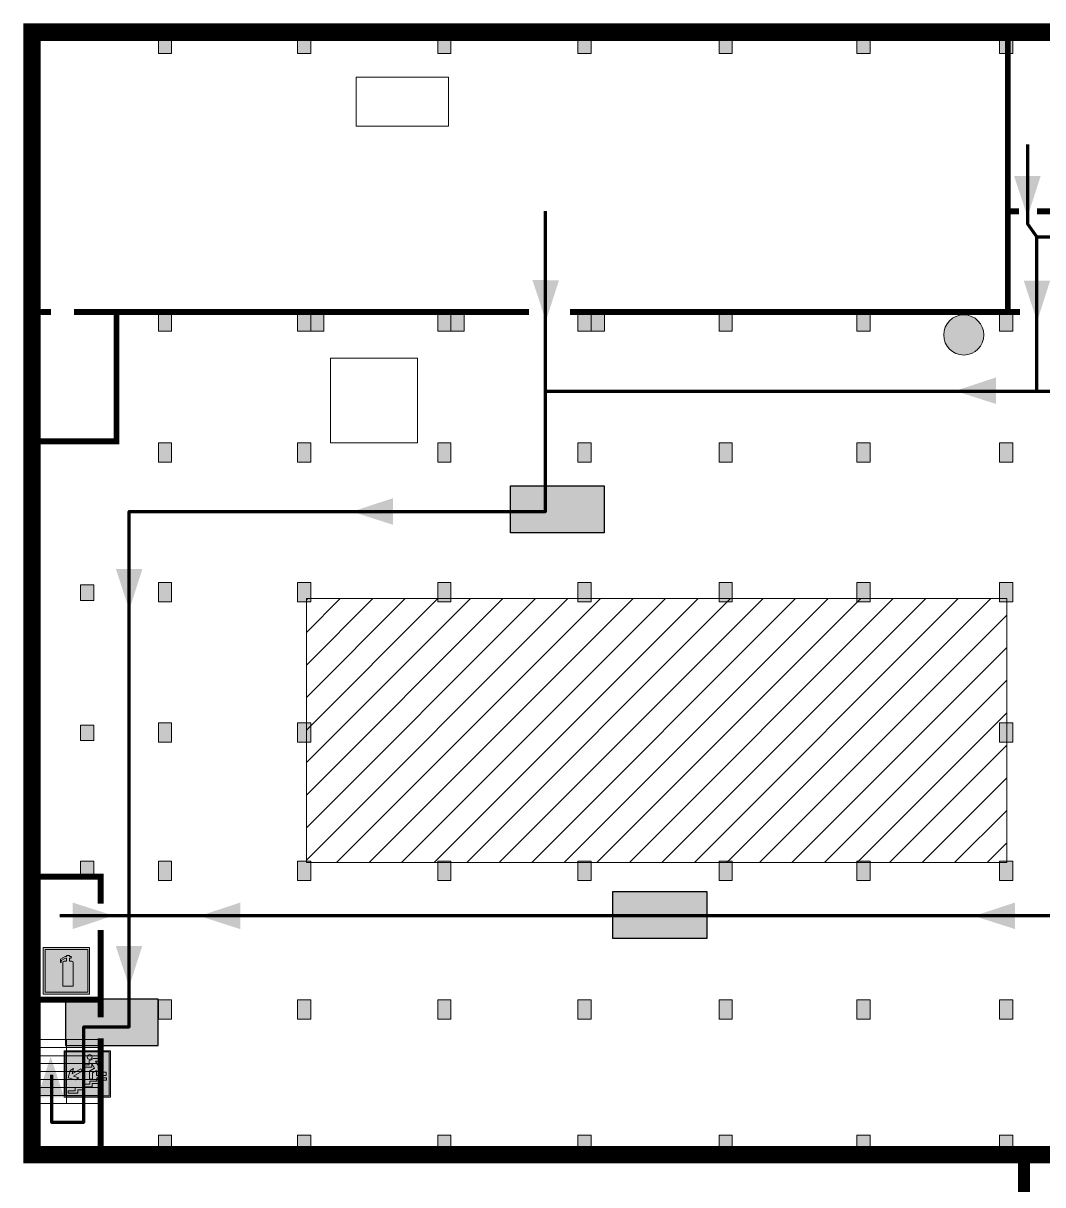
# Model space of a CAD drawing. Header units: millimetres. Extents: x 13810 to 67229, y 12374 to 21950.
# Drawn here: x 38865.2 to 39020, y 14690.6 to 14866.9 of the extents above; entities that cross this region are included whole.
import ezdxf

# ---------------------------------------------------------------- set-up
doc = ezdxf.new("R2010")
doc.units = ezdxf.units.MM
doc.layers.add('План_Штампы', color=7, linetype='Continuous')

# ---------------------------------------------------------------- blocks, each defined once
blk = doc.blocks.new('A$C7B4425F7')
at = {"true_color": 0xffffff}
blk.add_hatch(color=7, dxfattribs=at).paths.add_polyline_path([(0, 0), (-16, 0), (-16, -8), (0, -8)])
h = blk.add_hatch(color=126)
h.paths.add_polyline_path([(-0.2, -0.2), (-15.8, -0.2), (-15.8, -7.8), (-0.2, -7.8)])
h.paths.add_polyline_path([(-11.76, -2.03), (-11.76, -3.66), (-11.17, -3.66, -0.568275), (-11.17, -6.18), (-12.58, -6.18), (-12.58, -2.03)], flags=16)
h.paths.add_polyline_path([(-13.33, -4.12, -0.495768), (-13.59, -6.18), (-15.03, -6.18), (-15.03, -2.03), (-13.59, -2.03, -0.487973)], flags=16)
h.paths.add_polyline_path([(-10.25, -2.03), (-9.48, -2.03), (-9.48, -6.18), (-10.25, -6.18)], flags=16)
h.paths.add_polyline_path([(-13.84, -3.69), (-14.24, -3.69), (-14.24, -3.03), (-13.9, -3.03, -0.692621)], flags=0)
h.paths.add_polyline_path([(-9.15, -2.03), (-8.4, -2.03), (-8.04, -3.07), (-7.68, -2.03), (-6.93, -2.03), (-7.64, -4.1), (-6.93, -6.18), (-7.68, -6.18), (-8.04, -5.14), (-8.4, -6.18), (-9.15, -6.18), (-8.44, -4.1)], flags=16)
h.paths.add_polyline_path([(-11.76, -4.46), (-11.42, -4.46, -0.692621), (-11.36, -5.12), (-11.76, -5.12)], flags=0)
h.paths.add_polyline_path([(-13.9, -5.2), (-14.24, -5.2), (-14.24, -4.55), (-13.84, -4.55, -0.708038)], flags=0)
edge = h.paths.add_edge_path(flags=16)
edge.add_ellipse((-5.51, -4.08), major_axis=(0, 2.05), ratio=0.586184, start_angle=0, end_angle=360)
edge = h.paths.add_edge_path(flags=0)
edge.add_ellipse((-5.51, -4.08), major_axis=(0, 1.14), ratio=0.454828, start_angle=0, end_angle=360)
h.paths.add_polyline_path([(-4.13, -4.96, 0.377264), (-3.48, -4.52, 0.0555), (-3.16, -2.03), (-1.66, -2.03), (-1.66, -4.96), (-0.96, -4.96), (-0.96, -7.01), (-1.75, -7.01), (-1.75, -6.18), (-3.3, -6.18), (-3.3, -7.02), (-4.13, -7.02)], flags=16)
h.paths.add_polyline_path([(-2.73, -2.91), (-2.28, -2.91), (-2.28, -4.96), (-3.05, -4.96, 0.079136)], flags=0)
at = {"color": 126}
blk.add_lwpolyline([(-16, -8), (0, -8), (0, 0), (-16, 0)], close=True, dxfattribs=at)
blk = doc.blocks.new('вниз 3')
at = {"lineweight": 0, "true_color": 0xffffff}
h = blk.add_hatch(color=7, dxfattribs=at)
h.dxf.hatch_style = 1
h.paths.add_polyline_path([(40997.5, -4475.69), (40997.25, -4475.28), (40995.76, -4476.15), (40995.97, -4475.23), (40995.39, -4475.56), (40995.05, -4476.83), (40996.33, -4477.17), (40996.91, -4476.83), (40996, -4476.55)], flags=0)
h.paths.add_polyline_path([(40999.81, -4473.95), (41000.22, -4473.95), (41000.64, -4474.67), (41001.03, -4474.43), (41000.46, -4473.49), (41000.42, -4473.49), (40999.43, -4473.49), (40998.68, -4473.92), (40998.68, -4474.57), (40997.88, -4474.57), (40997.88, -4475), (40999.14, -4475), (40999.14, -4474.43), (40999.14, -4474.38), (40999.59, -4475.15), (40998.72, -4475.67), (40998.72, -4477.06), (40999.24, -4477.06), (40999.24, -4475.96), (40999.95, -4475.56), (40999.95, -4476.43), (41001.61, -4476.43), (41001.61, -4475.88), (41000.47, -4475.88), (41000.47, -4475.12)], flags=0)
h.paths.add_polyline_path([(40999.2, -4473.24, 1), (40998.35, -4473.24, 1)], flags=0)
h.paths.add_polyline_path([(41000.46, -4477.26), (41001.69, -4477.26), (41001.69, -4476.84), (41000.03, -4476.84), (41000.03, -4477.39), (40998.78, -4477.39), (40998.78, -4477.95), (40997.53, -4477.95), (40997.53, -4478.5), (40996.29, -4478.5), (40996.29, -4479.06), (40995.05, -4479.06), (40995.05, -4479.48), (40995.29, -4479.48), (40996.72, -4479.48), (40996.72, -4478.92), (40997.97, -4478.92), (40997.97, -4478.36), (40999.2, -4478.36), (40999.2, -4477.81), (41000.46, -4477.81)], flags=0)
h.paths.add_polyline_path([(41002.37, -4472.17), (40994.37, -4472.17), (40994.37, -4480.17), (41002.37, -4480.17)])
h.paths.add_polyline_path([(41002.16, -4479.96), (40994.57, -4479.96), (40994.57, -4472.37), (41002.16, -4472.37)], flags=16)
h.paths.add_polyline_path([(41001.61, -4475.88), (41001.61, -4476.43), (40999.95, -4476.43), (40999.95, -4475.56), (40999.24, -4475.96), (40999.24, -4477.06), (40998.72, -4477.06), (40998.72, -4475.67), (40999.59, -4475.15), (40999.14, -4474.38), (40999.14, -4474.43), (40999.14, -4475), (40997.88, -4475), (40997.88, -4474.57), (40998.68, -4474.57), (40998.68, -4473.92), (40999.43, -4473.49), (41000.42, -4473.49), (41000.46, -4473.49), (41001.03, -4474.43), (41000.64, -4474.67), (41000.22, -4473.95), (40999.81, -4473.95), (41000.47, -4475.12), (41000.47, -4475.88)], flags=0)
h.paths.add_polyline_path([(41001.69, -4476.84), (41001.69, -4477.26), (41000.46, -4477.26), (41000.46, -4477.81), (40999.2, -4477.81), (40999.2, -4478.36), (40997.97, -4478.36), (40997.97, -4478.92), (40996.72, -4478.92), (40996.72, -4479.48), (40995.05, -4479.48), (40995.05, -4479.06), (40996.29, -4479.06), (40996.29, -4478.5), (40997.53, -4478.5), (40997.53, -4477.95), (40998.78, -4477.95), (40998.78, -4477.39), (41000.03, -4477.39), (41000.03, -4476.84)], flags=0)
h.paths.add_polyline_path([(40998.35, -4473.24, -1), (40999.2, -4473.24, -1)], flags=0)
h.paths.add_polyline_path([(40997.5, -4475.69), (40996, -4476.55), (40996.91, -4476.83), (40996.33, -4477.17), (40995.05, -4476.83), (40995.39, -4475.56), (40995.97, -4475.23), (40995.76, -4476.15), (40997.25, -4475.28)], flags=0)
at = {"lineweight": 0}
h = blk.add_hatch(color=126, dxfattribs=at)
h.dxf.hatch_style = 1
h.paths.add_polyline_path([(41002.16, -4472.37), (40994.57, -4472.37), (40994.57, -4479.96), (41002.16, -4479.96)])
h.paths.add_polyline_path([(40995.97, -4475.23), (40995.76, -4476.15), (40997.25, -4475.28), (40997.5, -4475.69), (40996, -4476.55), (40996.91, -4476.83), (40996.33, -4477.17), (40995.05, -4476.83), (40995.39, -4475.56)], flags=16)
h.paths.add_polyline_path([(40997.88, -4474.57), (40998.68, -4474.57), (40998.68, -4473.92), (40999.43, -4473.49), (41000.42, -4473.49), (41000.46, -4473.49), (41001.03, -4474.43), (41000.64, -4474.67), (41000.22, -4473.95), (40999.81, -4473.95), (41000.47, -4475.12), (41000.47, -4475.88), (41001.61, -4475.88), (41001.61, -4476.43), (40999.95, -4476.43), (40999.95, -4475.56), (40999.24, -4475.96), (40999.24, -4477.06), (40998.72, -4477.06), (40998.72, -4475.67), (40999.59, -4475.15), (40999.14, -4474.38), (40999.14, -4474.43), (40999.14, -4475), (40997.88, -4475)], flags=16)
h.paths.add_polyline_path([(40998.35, -4473.24, -1), (40999.2, -4473.24, -1)], flags=16)
h.paths.add_polyline_path([(40997.53, -4477.95), (40998.78, -4477.95), (40998.78, -4477.39), (41000.03, -4477.39), (41000.03, -4476.84), (41001.69, -4476.84), (41001.69, -4477.26), (41000.46, -4477.26), (41000.46, -4477.81), (40999.2, -4477.81), (40999.2, -4478.36), (40997.97, -4478.36), (40997.97, -4478.92), (40996.72, -4478.92), (40996.72, -4479.48), (40995.05, -4479.48), (40995.05, -4479.06), (40996.29, -4479.06), (40996.29, -4478.5), (40997.53, -4478.5)], flags=16)
at = {"lineweight": 0, "true_color": 0xffffff}
h = blk.add_hatch(color=7, dxfattribs=at)
h.dxf.hatch_style = 1
h.paths.add_polyline_path([(40999.2, -4473.24, 1), (40998.35, -4473.24, 1)])
h.paths.add_polyline_path([(40999.81, -4473.95), (41000.22, -4473.95), (41000.64, -4474.67), (41001.03, -4474.43), (41000.46, -4473.49), (41000.42, -4473.49), (40999.43, -4473.49), (40998.68, -4473.92), (40998.68, -4474.57), (40997.88, -4474.57), (40997.88, -4475), (40999.14, -4475), (40999.14, -4474.43), (40999.14, -4474.38), (40999.59, -4475.15), (40998.72, -4475.67), (40998.72, -4477.06), (40999.24, -4477.06), (40999.24, -4475.96), (40999.95, -4475.56), (40999.95, -4476.43), (41001.61, -4476.43), (41001.61, -4475.88), (41000.47, -4475.88), (41000.47, -4475.12)])
h.paths.add_polyline_path([(40999.2, -4477.81), (41000.46, -4477.81), (41000.46, -4477.26), (41001.69, -4477.26), (41001.69, -4476.84), (41000.03, -4476.84), (41000.03, -4477.39), (40998.78, -4477.39), (40998.78, -4477.95), (40997.53, -4477.95), (40997.53, -4478.5), (40996.29, -4478.5), (40996.29, -4479.06), (40995.05, -4479.06), (40995.05, -4479.48), (40995.29, -4479.48), (40996.72, -4479.48), (40996.72, -4478.92), (40997.97, -4478.92), (40997.97, -4478.36), (40999.2, -4478.36)])
h.paths.add_polyline_path([(40997.5, -4475.69), (40997.25, -4475.28), (40995.76, -4476.15), (40995.97, -4475.23), (40995.39, -4475.56), (40995.05, -4476.83), (40996.33, -4477.17), (40996.91, -4476.83), (40996, -4476.55)])
at = {"color": 126, "lineweight": 0}
for points in [[(40994.37, -4472.17), (41002.37, -4472.17), (41002.37, -4480.17), (40994.37, -4480.17)], [(40994.57, -4472.37), (41002.16, -4472.37), (41002.16, -4479.96), (40994.57, -4479.96)]]:
    blk.add_lwpolyline(points, close=True, dxfattribs=at)
for points in [[(40999.14, -4474.43), (40999.14, -4475), (40997.88, -4475), (40997.88, -4474.57), (40998.68, -4474.57), (40998.68, -4473.92), (40999.43, -4473.49), (41000.42, -4473.49), (41000.46, -4473.49), (41001.03, -4474.43), (41000.64, -4474.67), (41000.22, -4473.95), (40999.81, -4473.95), (41000.47, -4475.12), (41000.47, -4475.88), (41001.61, -4475.88), (41001.61, -4476.43), (40999.95, -4476.43), (40999.95, -4475.56), (40999.24, -4475.96), (40999.24, -4477.06), (40998.72, -4477.06), (40998.72, -4475.67), (40999.59, -4475.15), (40999.14, -4474.38), (40999.14, -4474.43)], [(40995.05, -4476.83), (40995.39, -4475.56), (40995.97, -4475.23), (40995.76, -4476.15), (40997.25, -4475.28), (40997.5, -4475.69), (40996, -4476.55), (40996.91, -4476.83), (40996.33, -4477.17), (40995.05, -4476.83)], [(40995.29, -4479.48), (40995.05, -4479.48), (40995.05, -4479.06), (40996.29, -4479.06), (40996.29, -4478.5), (40997.53, -4478.5), (40997.53, -4477.95), (40998.78, -4477.95), (40998.78, -4477.39), (41000.03, -4477.39), (41000.03, -4476.84), (41001.69, -4476.84), (41001.69, -4477.26), (41000.46, -4477.26), (41000.46, -4477.81), (40999.2, -4477.81), (40999.2, -4478.36), (40997.97, -4478.36), (40997.97, -4478.92), (40996.72, -4478.92), (40996.72, -4479.48), (40995.05, -4479.48)]]:
    blk.add_lwpolyline(points, dxfattribs=at)
blk.add_circle((40998.77, -4473.24), 0.426, dxfattribs=at)
blk = doc.blocks.new('A$C32E8229D')
at = {"true_color": 0xffffff}
blk.add_hatch(color=7, dxfattribs=at).paths.add_polyline_path([(0, 0), (0, -8), (16, -8), (16, 0)])
h = blk.add_hatch(color=126)
h.paths.add_polyline_path([(0.2, -0.2), (15.8, -0.2), (15.8, -7.8), (0.2, -7.8)])
h.paths.add_polyline_path([(13.49, -2.05), (12.08, -2.05), (11.37, -2.63, 0.162397), (11.29, -2.84), (11.29, -3.63), (10.35, -3.63), (10.35, -4.05), (11.68, -4.05), (11.68, -3.48), (12.26, -4.28), (11.29, -5.1), (11.29, -6.78), (11.85, -6.78), (11.85, -5.44), (12.8, -4.64), (12.8, -5.94), (14.46, -5.94), (14.46, -5.39), (13.45, -5.39), (13.45, -3.97), (12.46, -2.59), (13.15, -2.59), (13.69, -3.34), (14.18, -3)], flags=16)
h.paths.add_polyline_path([(10.74, -1.82, 1), (11.8, -1.82, 1)], flags=16)
h.paths.add_polyline_path([(9.39, -3.59), (5.99, -3.59), (6.56, -3.03), (5.91, -3.03), (5.1, -3.83), (5.91, -4.64), (6.56, -4.64), (5.99, -4.09), (9.39, -4.09)], flags=16)
h.paths.add_polyline_path([(4.29, -1.08), (1.72, -1.08), (1.72, -6.6), (4.29, -6.6)], flags=16)
at = {"color": 126}
blk.add_lwpolyline([(16, -8), (0, -8), (0, 0), (16, 0)], close=True, dxfattribs=at)
blk = doc.blocks.new('A$C3AD82952')
at = {"true_color": 0xf5f5ff}
h = blk.add_hatch(color=7, dxfattribs=at)
h.dxf.hatch_style = 1
h.paths.add_polyline_path([(8.21, 8.73, 0.414214), (7.89, 9.05), (7.22, 9.05), (7.22, 9.92), (7.59, 9.92, 1), (7.57, 10.36), (7.22, 10.36), (7.22, 10.6), (6.43, 10.6), (6.43, 10.36), (6.01, 10.36), (4.74, 9.59), (4.74, 8.69), (4.98, 8.73), (4.98, 9.26), (6.12, 9.91), (6.43, 9.91), (6.43, 9.05), (5.76, 9.05, 0.414214), (5.44, 8.73), (5.44, 2.2), (8.21, 2.2)], flags=0)
h.paths.add_polyline_path([(12.8, 12.8), (0, 12.8), (0, 0), (12.8, 0)])
h.paths.add_polyline_path([(0.51, 12.29), (12.29, 12.29), (12.29, 0.51), (0.51, 0.51)], flags=16)
h.paths.add_polyline_path([(4.74, 9.59), (6.01, 10.36), (6.43, 10.36), (6.43, 10.6), (7.22, 10.6), (7.22, 10.36), (7.59, 10.36, -0.94586), (7.59, 9.92), (7.22, 9.92), (7.22, 9.05), (7.89, 9.05, -0.414214), (8.21, 8.73), (8.21, 2.2), (5.44, 2.2), (5.44, 8.73, -0.414214), (5.76, 9.05), (6.43, 9.05), (6.43, 9.91), (6.12, 9.91), (4.98, 9.26), (4.98, 8.73), (4.74, 8.69)], flags=0)
h = blk.add_hatch(color=242)
h.dxf.hatch_style = 1
h.paths.add_polyline_path([(12.29, 12.29), (0.51, 12.29), (0.51, 0.51), (12.29, 0.51)])
h.paths.add_polyline_path([(4.74, 8.69), (4.74, 9.59), (6.01, 10.36), (6.43, 10.36), (6.43, 10.6), (7.22, 10.6), (7.22, 10.36), (7.59, 10.36, -0.94586), (7.59, 9.92), (7.22, 9.92), (7.22, 9.05), (7.89, 9.05, -0.414214), (8.21, 8.73), (8.21, 2.2), (5.44, 2.2), (5.44, 8.73, -0.414214), (5.76, 9.05), (6.43, 9.05), (6.43, 9.91), (6.12, 9.91), (4.98, 9.26), (4.98, 8.73)], flags=16)
h = blk.add_hatch(color=7, dxfattribs=at)
h.dxf.hatch_style = 1
h.paths.add_polyline_path([(8.21, 8.73, 0.414214), (7.89, 9.05), (7.22, 9.05), (7.22, 9.92), (7.59, 9.92, 1), (7.57, 10.36), (7.22, 10.36), (7.22, 10.6), (6.43, 10.6), (6.43, 10.36), (6.01, 10.36), (4.74, 9.59), (4.74, 8.69), (4.98, 8.73), (4.98, 9.26), (6.12, 9.91), (6.43, 9.91), (6.43, 9.05), (5.76, 9.05, 0.414214), (5.44, 8.73), (5.44, 2.2), (8.21, 2.2)])
at = {"color": 242, "lineweight": 5}
for p, q in [((0, 0), (0, 12.8)), ((0, 12.8), (12.8, 12.8)), ((6.01, 10.36), (4.74, 9.59)), ((4.98, 9.26), (6.12, 9.91)), ((6.01, 10.36), (6.43, 10.36)), ((6.12, 9.91), (6.43, 9.91)), ((7.22, 10.6), (6.43, 10.6)), ((6.43, 10.6), (6.43, 10.36)), ((6.43, 9.91), (6.43, 9.05)), ((7.22, 10.36), (7.22, 10.6)), ((7.59, 10.36), (7.22, 10.36)), ((7.22, 9.05), (7.22, 9.92)), ((7.59, 9.92), (7.22, 9.92)), ((12.8, 0), (12.8, 12.8)), ((4.74, 9.59), (4.74, 8.69)), ((4.74, 8.69), (4.98, 8.73)), ((4.98, 8.73), (4.98, 9.26)), ((5.44, 2.2), (5.44, 8.73)), ((5.76, 9.05), (6.43, 9.05)), ((7.89, 9.05), (7.22, 9.05)), ((8.21, 2.2), (8.21, 8.73)), ((0, 0), (12.8, 0)), ((5.44, 2.2), (8.21, 2.2))]:
    blk.add_line(p, q, dxfattribs=at)
blk.add_lwpolyline([(0.51, 12.29), (12.29, 12.29), (12.29, 0.51), (0.51, 0.51)], close=True, dxfattribs=at)
for centre, radius, start, end in [((7.58, 10.14), 0.223, 273.1875, 86.8125), ((5.76, 8.73), 0.32, 90, 180), ((7.89, 8.73), 0.32, 0, 90)]:
    blk.add_arc(centre, radius, start, end, dxfattribs=at)
blk = doc.blocks.new('A$C7B8C2D5B')
at = {"lineweight": 0}
h = blk.add_hatch(color=5, dxfattribs=at)
h.dxf.hatch_style = 1
h.paths.add_polyline_path([(1.4, -3.02, 1), (-2.11, -3.02, 1)])
at = {"color": 5, "lineweight": 0}
blk.add_circle((-0.36, -3.02), 1.75, dxfattribs=at)

msp = doc.modelspace()

# ---------------------------------------------------------------- hatches: boundary and pattern name
at = {"lineweight": 0}
h = msp.add_hatch(color=256, dxfattribs=at)
h.dxf.hatch_style = 1
h.paths.add_polyline_path([(38885.69, 14862.3), (38887.69, 14862.3), (38887.69, 14865.25), (38885.69, 14865.25)])
h = msp.add_hatch(color=256, dxfattribs=at)
h.dxf.hatch_style = 1
h.paths.add_polyline_path([(38906.81, 14862.3), (38908.81, 14862.3), (38908.81, 14865.25), (38906.81, 14865.25)])
h = msp.add_hatch(color=256, dxfattribs=at)
h.dxf.hatch_style = 1
h.paths.add_polyline_path([(38928.1, 14862.3), (38930.1, 14862.3), (38930.1, 14865.25), (38928.1, 14865.25)])
h = msp.add_hatch(color=256, dxfattribs=at)
h.dxf.hatch_style = 1
h.paths.add_polyline_path([(38949.39, 14862.3), (38951.39, 14862.3), (38951.39, 14865.25), (38949.39, 14865.25)])
h = msp.add_hatch(color=256, dxfattribs=at)
h.dxf.hatch_style = 1
h.paths.add_polyline_path([(38970.82, 14862.3), (38972.82, 14862.3), (38972.82, 14865.25), (38970.82, 14865.25)])
h = msp.add_hatch(color=256, dxfattribs=at)
h.dxf.hatch_style = 1
h.paths.add_polyline_path([(38991.73, 14862.3), (38993.73, 14862.3), (38993.73, 14865.25), (38991.73, 14865.25)])
h = msp.add_hatch(color=256, dxfattribs=at)
h.dxf.hatch_style = 1
h.paths.add_polyline_path([(39013.39, 14862.3), (39015.39, 14862.3), (39015.39, 14865.25), (39013.39, 14865.25)])
h = msp.add_hatch(color=256, dxfattribs=at)
h.dxf.hatch_style = 1
h.paths.add_polyline_path([(38885.69, 14820.16), (38887.69, 14820.16), (38887.69, 14823.11), (38885.69, 14823.11)])
h = msp.add_hatch(color=256, dxfattribs=at)
h.dxf.hatch_style = 1
h.paths.add_polyline_path([(38906.81, 14820.16), (38908.81, 14820.16), (38908.81, 14823.11), (38906.81, 14823.11)])
h = msp.add_hatch(color=256, dxfattribs=at)
h.dxf.hatch_style = 1
h.paths.add_polyline_path([(38908.81, 14820.16), (38910.81, 14820.16), (38910.81, 14823.11), (38908.81, 14823.11)])
h = msp.add_hatch(color=256, dxfattribs=at)
h.dxf.hatch_style = 1
h.paths.add_polyline_path([(38928.1, 14820.16), (38930.1, 14820.16), (38930.1, 14823.11), (38928.1, 14823.11)])
h = msp.add_hatch(color=256, dxfattribs=at)
h.dxf.hatch_style = 1
h.paths.add_polyline_path([(38930.1, 14820.16), (38932.1, 14820.16), (38932.1, 14823.11), (38930.1, 14823.11)])
h = msp.add_hatch(color=256, dxfattribs=at)
h.dxf.hatch_style = 1
h.paths.add_polyline_path([(38949.39, 14820.16), (38951.39, 14820.16), (38951.39, 14823.11), (38949.39, 14823.11)])
h = msp.add_hatch(color=256, dxfattribs=at)
h.dxf.hatch_style = 1
h.paths.add_polyline_path([(38951.39, 14820.16), (38953.39, 14820.16), (38953.39, 14823.11), (38951.39, 14823.11)])
h = msp.add_hatch(color=256, dxfattribs=at)
h.dxf.hatch_style = 1
h.paths.add_polyline_path([(38970.82, 14820.16), (38972.82, 14820.16), (38972.82, 14823.11), (38970.82, 14823.11)])
h = msp.add_hatch(color=256, dxfattribs=at)
h.dxf.hatch_style = 1
h.paths.add_polyline_path([(38991.73, 14820.16), (38993.73, 14820.16), (38993.73, 14823.11), (38991.73, 14823.11)])
h = msp.add_hatch(color=256, dxfattribs=at)
h.dxf.hatch_style = 1
h.paths.add_polyline_path([(39013.39, 14820.16), (39015.39, 14820.16), (39015.39, 14823.11), (39013.39, 14823.11)])
h = msp.add_hatch(color=256, dxfattribs=at)
h.dxf.hatch_style = 1
h.paths.add_polyline_path([(38885.69, 14800.28), (38887.69, 14800.28), (38887.69, 14803.23), (38885.69, 14803.23)])
h = msp.add_hatch(color=256, dxfattribs=at)
h.dxf.hatch_style = 1
h.paths.add_polyline_path([(38906.81, 14800.28), (38908.81, 14800.28), (38908.81, 14803.23), (38906.81, 14803.23)])
h = msp.add_hatch(color=256, dxfattribs=at)
h.dxf.hatch_style = 1
h.paths.add_polyline_path([(38928.1, 14800.28), (38930.1, 14800.28), (38930.1, 14803.23), (38928.1, 14803.23)])
h = msp.add_hatch(color=256, dxfattribs=at)
h.dxf.hatch_style = 1
h.paths.add_polyline_path([(38949.39, 14800.28), (38951.39, 14800.28), (38951.39, 14803.23), (38949.39, 14803.23)])
h = msp.add_hatch(color=256, dxfattribs=at)
h.dxf.hatch_style = 1
h.paths.add_polyline_path([(38970.82, 14800.28), (38972.82, 14800.28), (38972.82, 14803.23), (38970.82, 14803.23)])
h = msp.add_hatch(color=256, dxfattribs=at)
h.dxf.hatch_style = 1
h.paths.add_polyline_path([(38991.73, 14800.28), (38993.73, 14800.28), (38993.73, 14803.23), (38991.73, 14803.23)])
h = msp.add_hatch(color=256, dxfattribs=at)
h.dxf.hatch_style = 1
h.paths.add_polyline_path([(39013.39, 14800.28), (39015.39, 14800.28), (39015.39, 14803.23), (39013.39, 14803.23)])
h = msp.add_hatch(color=256, dxfattribs=at)
h.dxf.hatch_style = 1
h.paths.add_polyline_path([(38873.88, 14779.28), (38875.88, 14779.28), (38875.88, 14781.65), (38873.88, 14781.65)])
h = msp.add_hatch(color=256, dxfattribs=at)
h.dxf.hatch_style = 1
h.paths.add_polyline_path([(38885.69, 14779.07), (38887.69, 14779.07), (38887.69, 14782.01), (38885.69, 14782.01)])
h = msp.add_hatch(color=256, dxfattribs=at)
h.dxf.hatch_style = 1
h.paths.add_polyline_path([(38906.81, 14779.07), (38908.81, 14779.07), (38908.81, 14782.01), (38906.81, 14782.01)])
h = msp.add_hatch(color=256, dxfattribs=at)
h.dxf.hatch_style = 1
h.paths.add_polyline_path([(38928.1, 14779.07), (38930.1, 14779.07), (38930.1, 14782.01), (38928.1, 14782.01)])
h = msp.add_hatch(color=256, dxfattribs=at)
h.dxf.hatch_style = 1
h.paths.add_polyline_path([(38949.39, 14779.07), (38951.39, 14779.07), (38951.39, 14782.01), (38949.39, 14782.01)])
h = msp.add_hatch(color=256, dxfattribs=at)
h.dxf.hatch_style = 1
h.paths.add_polyline_path([(38970.82, 14779.07), (38972.82, 14779.07), (38972.82, 14782.01), (38970.82, 14782.01)])
h = msp.add_hatch(color=256, dxfattribs=at)
h.dxf.hatch_style = 1
h.paths.add_polyline_path([(38991.73, 14779.07), (38993.73, 14779.07), (38993.73, 14782.01), (38991.73, 14782.01)])
h = msp.add_hatch(color=256, dxfattribs=at)
h.dxf.hatch_style = 1
h.paths.add_polyline_path([(39013.39, 14779.07), (39015.39, 14779.07), (39015.39, 14782.01), (39013.39, 14782.01)])
at = {"lineweight": 0, "true_color": 0x000000}
h = msp.add_hatch(dxfattribs=at)
h.set_pattern_fill('ANSI31', color=18, scale=1.1)
h.set_pattern_definition([(45, (-4631.758, -879.0884), (-2.46957043, 2.46957043), [])])
h.paths.add_polyline_path([(39014.51, 14739.5), (39014.51, 14779.57), (38908.15, 14779.57), (38908.15, 14739.5)])
h.paths.add_polyline_path([(39140.7, 14739.5), (39140.7, 14779.57), (39057.75, 14779.57), (39057.75, 14739.5)])
h.paths.add_polyline_path([(39162.4, 14739.5), (39183.27, 14739.5), (39183.27, 14779.57), (39162.4, 14779.57)])
at = {"lineweight": 0}
h = msp.add_hatch(color=256, dxfattribs=at)
h.dxf.hatch_style = 1
h.paths.add_polyline_path([(38873.88, 14758.02), (38875.88, 14758.02), (38875.88, 14760.38), (38873.88, 14760.38)])
h = msp.add_hatch(color=256, dxfattribs=at)
h.dxf.hatch_style = 1
h.paths.add_polyline_path([(38885.69, 14757.77), (38887.69, 14757.77), (38887.69, 14760.71), (38885.69, 14760.71)])
h = msp.add_hatch(color=256, dxfattribs=at)
h.dxf.hatch_style = 1
h.paths.add_polyline_path([(38906.81, 14757.77), (38908.81, 14757.77), (38908.81, 14760.71), (38906.81, 14760.71)])
h = msp.add_hatch(color=256, dxfattribs=at)
h.dxf.hatch_style = 1
h.paths.add_polyline_path([(39013.39, 14757.77), (39015.39, 14757.77), (39015.39, 14760.71), (39013.39, 14760.71)])
h = msp.add_hatch(color=256, dxfattribs=at)
h.dxf.hatch_style = 1
h.paths.add_polyline_path([(38873.88, 14737.38), (38875.88, 14737.38), (38875.88, 14739.74), (38873.88, 14739.74)])
h = msp.add_hatch(color=256, dxfattribs=at)
h.dxf.hatch_style = 1
h.paths.add_polyline_path([(38885.69, 14736.79), (38887.69, 14736.79), (38887.69, 14739.73), (38885.69, 14739.73)])
h = msp.add_hatch(color=256, dxfattribs=at)
h.dxf.hatch_style = 1
h.paths.add_polyline_path([(38906.81, 14736.79), (38908.81, 14736.79), (38908.81, 14739.73), (38906.81, 14739.73)])
h = msp.add_hatch(color=256, dxfattribs=at)
h.dxf.hatch_style = 1
h.paths.add_polyline_path([(38928.1, 14736.79), (38930.1, 14736.79), (38930.1, 14739.73), (38928.1, 14739.73)])
h = msp.add_hatch(color=256, dxfattribs=at)
h.dxf.hatch_style = 1
h.paths.add_polyline_path([(38949.39, 14736.79), (38951.39, 14736.79), (38951.39, 14739.73), (38949.39, 14739.73)])
h = msp.add_hatch(color=256, dxfattribs=at)
h.dxf.hatch_style = 1
h.paths.add_polyline_path([(38970.82, 14736.79), (38972.82, 14736.79), (38972.82, 14739.73), (38970.82, 14739.73)])
h = msp.add_hatch(color=256, dxfattribs=at)
h.dxf.hatch_style = 1
h.paths.add_polyline_path([(38991.73, 14736.79), (38993.73, 14736.79), (38993.73, 14739.73), (38991.73, 14739.73)])
h = msp.add_hatch(color=256, dxfattribs=at)
h.dxf.hatch_style = 1
h.paths.add_polyline_path([(39013.39, 14736.79), (39015.39, 14736.79), (39015.39, 14739.73), (39013.39, 14739.73)])
h = msp.add_hatch(color=256, dxfattribs=at)
h.dxf.hatch_style = 1
h.paths.add_polyline_path([(38885.69, 14715.74), (38887.69, 14715.74), (38887.69, 14718.69), (38885.69, 14718.69)])
h = msp.add_hatch(color=256, dxfattribs=at)
h.dxf.hatch_style = 1
h.paths.add_polyline_path([(38906.81, 14715.74), (38908.81, 14715.74), (38908.81, 14718.69), (38906.81, 14718.69)])
h = msp.add_hatch(color=256, dxfattribs=at)
h.dxf.hatch_style = 1
h.paths.add_polyline_path([(38928.1, 14715.74), (38930.1, 14715.74), (38930.1, 14718.69), (38928.1, 14718.69)])
h = msp.add_hatch(color=256, dxfattribs=at)
h.dxf.hatch_style = 1
h.paths.add_polyline_path([(38949.39, 14715.74), (38951.39, 14715.74), (38951.39, 14718.69), (38949.39, 14718.69)])
h = msp.add_hatch(color=256, dxfattribs=at)
h.dxf.hatch_style = 1
h.paths.add_polyline_path([(38970.82, 14715.74), (38972.82, 14715.74), (38972.82, 14718.69), (38970.82, 14718.69)])
h = msp.add_hatch(color=256, dxfattribs=at)
h.dxf.hatch_style = 1
h.paths.add_polyline_path([(38991.73, 14715.74), (38993.73, 14715.74), (38993.73, 14718.69), (38991.73, 14718.69)])
h = msp.add_hatch(color=256, dxfattribs=at)
h.dxf.hatch_style = 1
h.paths.add_polyline_path([(39013.39, 14715.74), (39015.39, 14715.74), (39015.39, 14718.69), (39013.39, 14718.69)])
h = msp.add_hatch(color=256, dxfattribs=at)
h.dxf.hatch_style = 1
h.paths.add_polyline_path([(38885.69, 14695.17), (38887.69, 14695.17), (38887.69, 14698.11), (38885.69, 14698.11)])
h = msp.add_hatch(color=256, dxfattribs=at)
h.dxf.hatch_style = 1
h.paths.add_polyline_path([(38906.81, 14695.17), (38908.81, 14695.17), (38908.81, 14698.11), (38906.81, 14698.11)])
h = msp.add_hatch(color=256, dxfattribs=at)
h.dxf.hatch_style = 1
h.paths.add_polyline_path([(38928.1, 14695.17), (38930.1, 14695.17), (38930.1, 14698.11), (38928.1, 14698.11)])
h = msp.add_hatch(color=256, dxfattribs=at)
h.dxf.hatch_style = 1
h.paths.add_polyline_path([(38949.39, 14695.17), (38951.39, 14695.17), (38951.39, 14698.11), (38949.39, 14698.11)])
h = msp.add_hatch(color=256, dxfattribs=at)
h.dxf.hatch_style = 1
h.paths.add_polyline_path([(38970.82, 14695.17), (38972.82, 14695.17), (38972.82, 14698.11), (38970.82, 14698.11)])
h = msp.add_hatch(color=256, dxfattribs=at)
h.dxf.hatch_style = 1
h.paths.add_polyline_path([(38991.73, 14695.17), (38993.73, 14695.17), (38993.73, 14698.11), (38991.73, 14698.11)])
h = msp.add_hatch(color=256, dxfattribs=at)
h.dxf.hatch_style = 1
h.paths.add_polyline_path([(39013.39, 14695.17), (39015.39, 14695.17), (39015.39, 14698.11), (39013.39, 14698.11)])

# ---------------------------------------------------------------- linework, layer by layer
for points, const_width in [([(39021.09, 14695.17), (38866.5, 14695.17), (38866.5, 14865.56), (39040.02, 14865.56)], 2.67), ([(39014.65, 14823.07), (39014.65, 14865.56)], 0.891), ([(39016.32, 14838.36), (39014.65, 14838.36)], 0.891), ([(39022.78, 14838.36), (39019.09, 14838.36)], 0.891), ([(38869.4, 14823.07), (38866.5, 14823.07)], 0.891), ([(38879.32, 14823.07), (38879.32, 14803.43), (38866.5, 14803.43)], 0.891), ([(38941.94, 14823.07), (38872.85, 14823.07)], 0.891), ([(39016.48, 14823.07), (38948.16, 14823.07)], 0.891), ([(38876.91, 14733.27), (38876.91, 14737.38), (38866.5, 14737.38)], 0.891), ([(38876.91, 14716.02), (38876.91, 14729.26)], 0.891), ([(38876.91, 14718.69), (38866.5, 14718.69)], 0.891), ([(38876.91, 14695.17), (38876.91, 14712.83)], 0.891), ([(39017.1, 14695.17), (39017.1, 14672.94), (39023.38, 14672.94)], 1.78)]:
    msp.add_lwpolyline(points, dxfattribs=dict(at, const_width=const_width))
for points in [[(38885.69, 14862.3), (38885.69, 14865.25), (38887.69, 14865.25), (38887.69, 14862.3), (38885.69, 14862.3)], [(38906.81, 14862.3), (38906.81, 14865.25), (38908.81, 14865.25), (38908.81, 14862.3), (38906.81, 14862.3)], [(38928.1, 14862.3), (38928.1, 14865.25), (38930.1, 14865.25), (38930.1, 14862.3), (38928.1, 14862.3)], [(38949.39, 14862.3), (38949.39, 14865.25), (38951.39, 14865.25), (38951.39, 14862.3), (38949.39, 14862.3)], [(38970.82, 14862.3), (38970.82, 14865.25), (38972.82, 14865.25), (38972.82, 14862.3), (38970.82, 14862.3)], [(38991.73, 14862.3), (38991.73, 14865.25), (38993.73, 14865.25), (38993.73, 14862.3), (38991.73, 14862.3)], [(39013.39, 14862.3), (39013.39, 14865.25), (39015.39, 14865.25), (39015.39, 14862.3), (39013.39, 14862.3)], [(38915.7, 14851.29), (38929.71, 14851.29), (38929.71, 14858.7), (38915.7, 14858.7), (38915.7, 14851.29)], [(38885.69, 14820.16), (38885.69, 14823.11), (38887.69, 14823.11), (38887.69, 14820.16), (38885.69, 14820.16)], [(38906.81, 14820.16), (38906.81, 14823.11), (38908.81, 14823.11), (38908.81, 14820.16), (38906.81, 14820.16)], [(38908.81, 14820.16), (38908.81, 14823.11), (38910.81, 14823.11), (38910.81, 14820.16), (38908.81, 14820.16)], [(38928.1, 14820.16), (38928.1, 14823.11), (38930.1, 14823.11), (38930.1, 14820.16), (38928.1, 14820.16)], [(38930.1, 14820.16), (38930.1, 14823.11), (38932.1, 14823.11), (38932.1, 14820.16), (38930.1, 14820.16)], [(38949.39, 14820.16), (38949.39, 14823.11), (38951.39, 14823.11), (38951.39, 14820.16), (38949.39, 14820.16)], [(38951.39, 14820.16), (38951.39, 14823.11), (38953.39, 14823.11), (38953.39, 14820.16), (38951.39, 14820.16)], [(38970.82, 14820.16), (38970.82, 14823.11), (38972.82, 14823.11), (38972.82, 14820.16), (38970.82, 14820.16)], [(38991.73, 14820.16), (38991.73, 14823.11), (38993.73, 14823.11), (38993.73, 14820.16), (38991.73, 14820.16)], [(39013.39, 14820.16), (39013.39, 14823.11), (39015.39, 14823.11), (39015.39, 14820.16), (39013.39, 14820.16)], [(38911.83, 14803.2), (38925.02, 14803.2), (38925.02, 14816.09), (38911.83, 14816.09), (38911.83, 14803.2)], [(38885.69, 14800.28), (38885.69, 14803.23), (38887.69, 14803.23), (38887.69, 14800.28), (38885.69, 14800.28)], [(38906.81, 14800.28), (38906.81, 14803.23), (38908.81, 14803.23), (38908.81, 14800.28), (38906.81, 14800.28)], [(38928.1, 14800.28), (38928.1, 14803.23), (38930.1, 14803.23), (38930.1, 14800.28), (38928.1, 14800.28)], [(38949.39, 14800.28), (38949.39, 14803.23), (38951.39, 14803.23), (38951.39, 14800.28), (38949.39, 14800.28)], [(38970.82, 14800.28), (38970.82, 14803.23), (38972.82, 14803.23), (38972.82, 14800.28), (38970.82, 14800.28)], [(38991.73, 14800.28), (38991.73, 14803.23), (38993.73, 14803.23), (38993.73, 14800.28), (38991.73, 14800.28)], [(39013.39, 14800.28), (39013.39, 14803.23), (39015.39, 14803.23), (39015.39, 14800.28), (39013.39, 14800.28)], [(38873.88, 14779.28), (38873.88, 14781.65), (38875.88, 14781.65), (38875.88, 14779.28), (38873.88, 14779.28)], [(38885.69, 14779.07), (38885.69, 14782.01), (38887.69, 14782.01), (38887.69, 14779.07), (38885.69, 14779.07)], [(38906.81, 14779.07), (38906.81, 14782.01), (38908.81, 14782.01), (38908.81, 14779.07), (38906.81, 14779.07)], [(38928.1, 14779.07), (38928.1, 14782.01), (38930.1, 14782.01), (38930.1, 14779.07), (38928.1, 14779.07)], [(38949.39, 14779.07), (38949.39, 14782.01), (38951.39, 14782.01), (38951.39, 14779.07), (38949.39, 14779.07)], [(38970.82, 14779.07), (38970.82, 14782.01), (38972.82, 14782.01), (38972.82, 14779.07), (38970.82, 14779.07)], [(38991.73, 14779.07), (38991.73, 14782.01), (38993.73, 14782.01), (38993.73, 14779.07), (38991.73, 14779.07)], [(39013.39, 14779.07), (39013.39, 14782.01), (39015.39, 14782.01), (39015.39, 14779.07), (39013.39, 14779.07)], [(38909.36, 14739.5), (39014.51, 14739.5), (39014.51, 14779.57), (38908.15, 14779.57), (38908.15, 14739.5)], [(38908.15, 14739.5), (39014.51, 14739.5), (39014.51, 14779.57), (38908.15, 14779.57), (38908.15, 14739.5)], [(38873.88, 14758.02), (38873.88, 14760.38), (38875.88, 14760.38), (38875.88, 14758.02), (38873.88, 14758.02)], [(38885.69, 14757.77), (38885.69, 14760.71), (38887.69, 14760.71), (38887.69, 14757.77), (38885.69, 14757.77)], [(38906.81, 14757.77), (38906.81, 14760.71), (38908.81, 14760.71), (38908.81, 14757.77), (38906.81, 14757.77)], [(39013.39, 14757.77), (39013.39, 14760.71), (39015.39, 14760.71), (39015.39, 14757.77), (39013.39, 14757.77)], [(38873.88, 14737.38), (38873.88, 14739.74), (38875.88, 14739.74), (38875.88, 14737.38), (38873.88, 14737.38)], [(38885.69, 14736.79), (38885.69, 14739.73), (38887.69, 14739.73), (38887.69, 14736.79), (38885.69, 14736.79)], [(38906.81, 14736.79), (38906.81, 14739.73), (38908.81, 14739.73), (38908.81, 14736.79), (38906.81, 14736.79)], [(38928.1, 14736.79), (38928.1, 14739.73), (38930.1, 14739.73), (38930.1, 14736.79), (38928.1, 14736.79)], [(38949.39, 14736.79), (38949.39, 14739.73), (38951.39, 14739.73), (38951.39, 14736.79), (38949.39, 14736.79)], [(38970.82, 14736.79), (38970.82, 14739.73), (38972.82, 14739.73), (38972.82, 14736.79), (38970.82, 14736.79)], [(38991.73, 14736.79), (38991.73, 14739.73), (38993.73, 14739.73), (38993.73, 14736.79), (38991.73, 14736.79)], [(39013.39, 14736.79), (39013.39, 14739.73), (39015.39, 14739.73), (39015.39, 14736.79), (39013.39, 14736.79)], [(38885.69, 14715.74), (38885.69, 14718.69), (38887.69, 14718.69), (38887.69, 14715.74), (38885.69, 14715.74)], [(38906.81, 14715.74), (38906.81, 14718.69), (38908.81, 14718.69), (38908.81, 14715.74), (38906.81, 14715.74)], [(38928.1, 14715.74), (38928.1, 14718.69), (38930.1, 14718.69), (38930.1, 14715.74), (38928.1, 14715.74)], [(38949.39, 14715.74), (38949.39, 14718.69), (38951.39, 14718.69), (38951.39, 14715.74), (38949.39, 14715.74)], [(38970.82, 14715.74), (38970.82, 14718.69), (38972.82, 14718.69), (38972.82, 14715.74), (38970.82, 14715.74)], [(38991.73, 14715.74), (38991.73, 14718.69), (38993.73, 14718.69), (38993.73, 14715.74), (38991.73, 14715.74)], [(39013.39, 14715.74), (39013.39, 14718.69), (39015.39, 14718.69), (39015.39, 14715.74), (39013.39, 14715.74)], [(38876.91, 14712.63), (38866.5, 14712.63)], [(38871.75, 14702.92), (38871.75, 14712.63)], [(38876.91, 14711.42), (38866.5, 14711.42)], [(38866.5, 14711.42), (38876.91, 14711.42)], [(38876.91, 14710.2), (38866.5, 14710.2)], [(38866.5, 14710.2), (38876.91, 14710.2)], [(38876.91, 14708.99), (38866.5, 14708.99)], [(38866.5, 14708.99), (38876.91, 14708.99)], [(38876.91, 14707.78), (38866.5, 14707.78)], [(38866.5, 14707.78), (38876.91, 14707.78)], [(38876.91, 14706.56), (38866.5, 14706.56)], [(38866.5, 14706.56), (38876.91, 14706.56)], [(38876.91, 14705.35), (38866.5, 14705.35)], [(38866.5, 14705.35), (38876.91, 14705.35)], [(38876.91, 14704.13), (38866.5, 14704.13)], [(38866.5, 14704.13), (38876.91, 14704.13)], [(38866.5, 14702.92), (38876.91, 14702.92)], [(38885.69, 14695.17), (38885.69, 14698.11), (38887.69, 14698.11), (38887.69, 14695.17), (38885.69, 14695.17)], [(38906.81, 14695.17), (38906.81, 14698.11), (38908.81, 14698.11), (38908.81, 14695.17), (38906.81, 14695.17)], [(38928.1, 14695.17), (38928.1, 14698.11), (38930.1, 14698.11), (38930.1, 14695.17), (38928.1, 14695.17)], [(38949.39, 14695.17), (38949.39, 14698.11), (38951.39, 14698.11), (38951.39, 14695.17), (38949.39, 14695.17)], [(38970.82, 14695.17), (38970.82, 14698.11), (38972.82, 14698.11), (38972.82, 14695.17), (38970.82, 14695.17)], [(38991.73, 14695.17), (38991.73, 14698.11), (38993.73, 14698.11), (38993.73, 14695.17), (38991.73, 14695.17)], [(39013.39, 14695.17), (39013.39, 14698.11), (39015.39, 14698.11), (39015.39, 14695.17), (39013.39, 14695.17)]]:
    msp.add_lwpolyline(points, dxfattribs=at)
at = {"color": 126, "lineweight": 100, "true_color": 0x008754}
for points in [[(39019.06, 14834.5), (39017.66, 14836.38), (39017.66, 14848.49)], [(38881.27, 14731.51), (38881.27, 14792.79), (38944.48, 14792.79), (38944.48, 14838.38)], [(38944.48, 14811.04), (39019.06, 14811.04), (39019.06, 14834.5), (39046.1, 14834.5)], [(39019.06, 14811.04), (39221.19, 14811.04), (39221.19, 14731.43), (39221.19, 14731.43), (39221.19, 14715.01), (39223.11, 14715.01), (39223.11, 14699.47), (39218.28, 14699.47), (39218.28, 14706.9)], [(38869.46, 14707.29), (38869.46, 14700.13), (38874.39, 14700.13), (38874.39, 14714.6), (38881.27, 14714.6), (38881.27, 14731.51), (38881.27, 14731.51)], [(39221.19, 14731.43), (38870.72, 14731.43)]]:
    msp.add_lwpolyline(points, dxfattribs=at)
at = {"layer": 'План_Штампы', "color": 126, "true_color": 0x008754}
for points in [[(39015.6, 14843.72), (39019.63, 14843.71), (39017.64, 14837.53)], [(38942.48, 14827.91), (38946.51, 14827.9), (38944.52, 14821.72)], [(39017.05, 14827.85), (39021.08, 14827.85), (39019.09, 14821.66)], [(39012.85, 14813.14), (39012.84, 14809.11), (39006.66, 14811.1)], [(38921.28, 14794.81), (38921.28, 14790.78), (38915.09, 14792.77)], [(38879.23, 14784.06), (38883.26, 14784.06), (38881.27, 14777.88)], [(38872.67, 14729.41), (38872.67, 14733.44), (38878.86, 14731.45)], [(38898.12, 14733.44), (38898.11, 14729.41), (38891.93, 14731.4)], [(39015.73, 14733.44), (39015.73, 14729.41), (39009.54, 14731.4)], [(38879.21, 14726.87), (38883.24, 14726.87), (38881.25, 14720.68)], [(38871.37, 14703.9), (38867.35, 14703.9), (38869.33, 14710.09)]]:
    msp.add_solid(points, dxfattribs=at)

# ---------------------------------------------------------------- block references
for name, p, xscale, yscale, zscale in [('A$C7B8C2D5B', (39008.59, 14824.85), 1.741935482621193, 1.741935482621193, 1.741935482621193), ('A$C3AD82952', (38868.21, 14719.56), 0.55, 0.55, 0.55)]:
    msp.add_blockref(name, p, dxfattribs=dict(xscale=xscale, yscale=yscale, zscale=zscale))
at = {"color": 126, "true_color": 0x008754, "xscale": 0.8800000000000001, "yscale": 0.8800000000000001, "zscale": 0.8800000000000001}
msp.add_blockref('вниз 3', (2796.33, 18646.45), dxfattribs=at)
at = {"layer": 'План_Штампы', "color": 126, "true_color": 0x008754, "xscale": 0.8910095811724809, "yscale": 0.8910095811724809, "zscale": 0.8910095811724809, "rotation": 359.9978653237145}
for p in [(38939.12, 14796.68), (38954.67, 14735.1)]:
    msp.add_blockref('A$C32E8229D', p, dxfattribs=at)
at = {"layer": 'План_Штампы', "xscale": 0.8800000000000001, "yscale": 0.8800000000000001, "zscale": 0.8800000000000001}
msp.add_blockref('A$C7B4425F7', (38885.64, 14718.76), dxfattribs=at)

doc.saveas('drawing.dxf')
